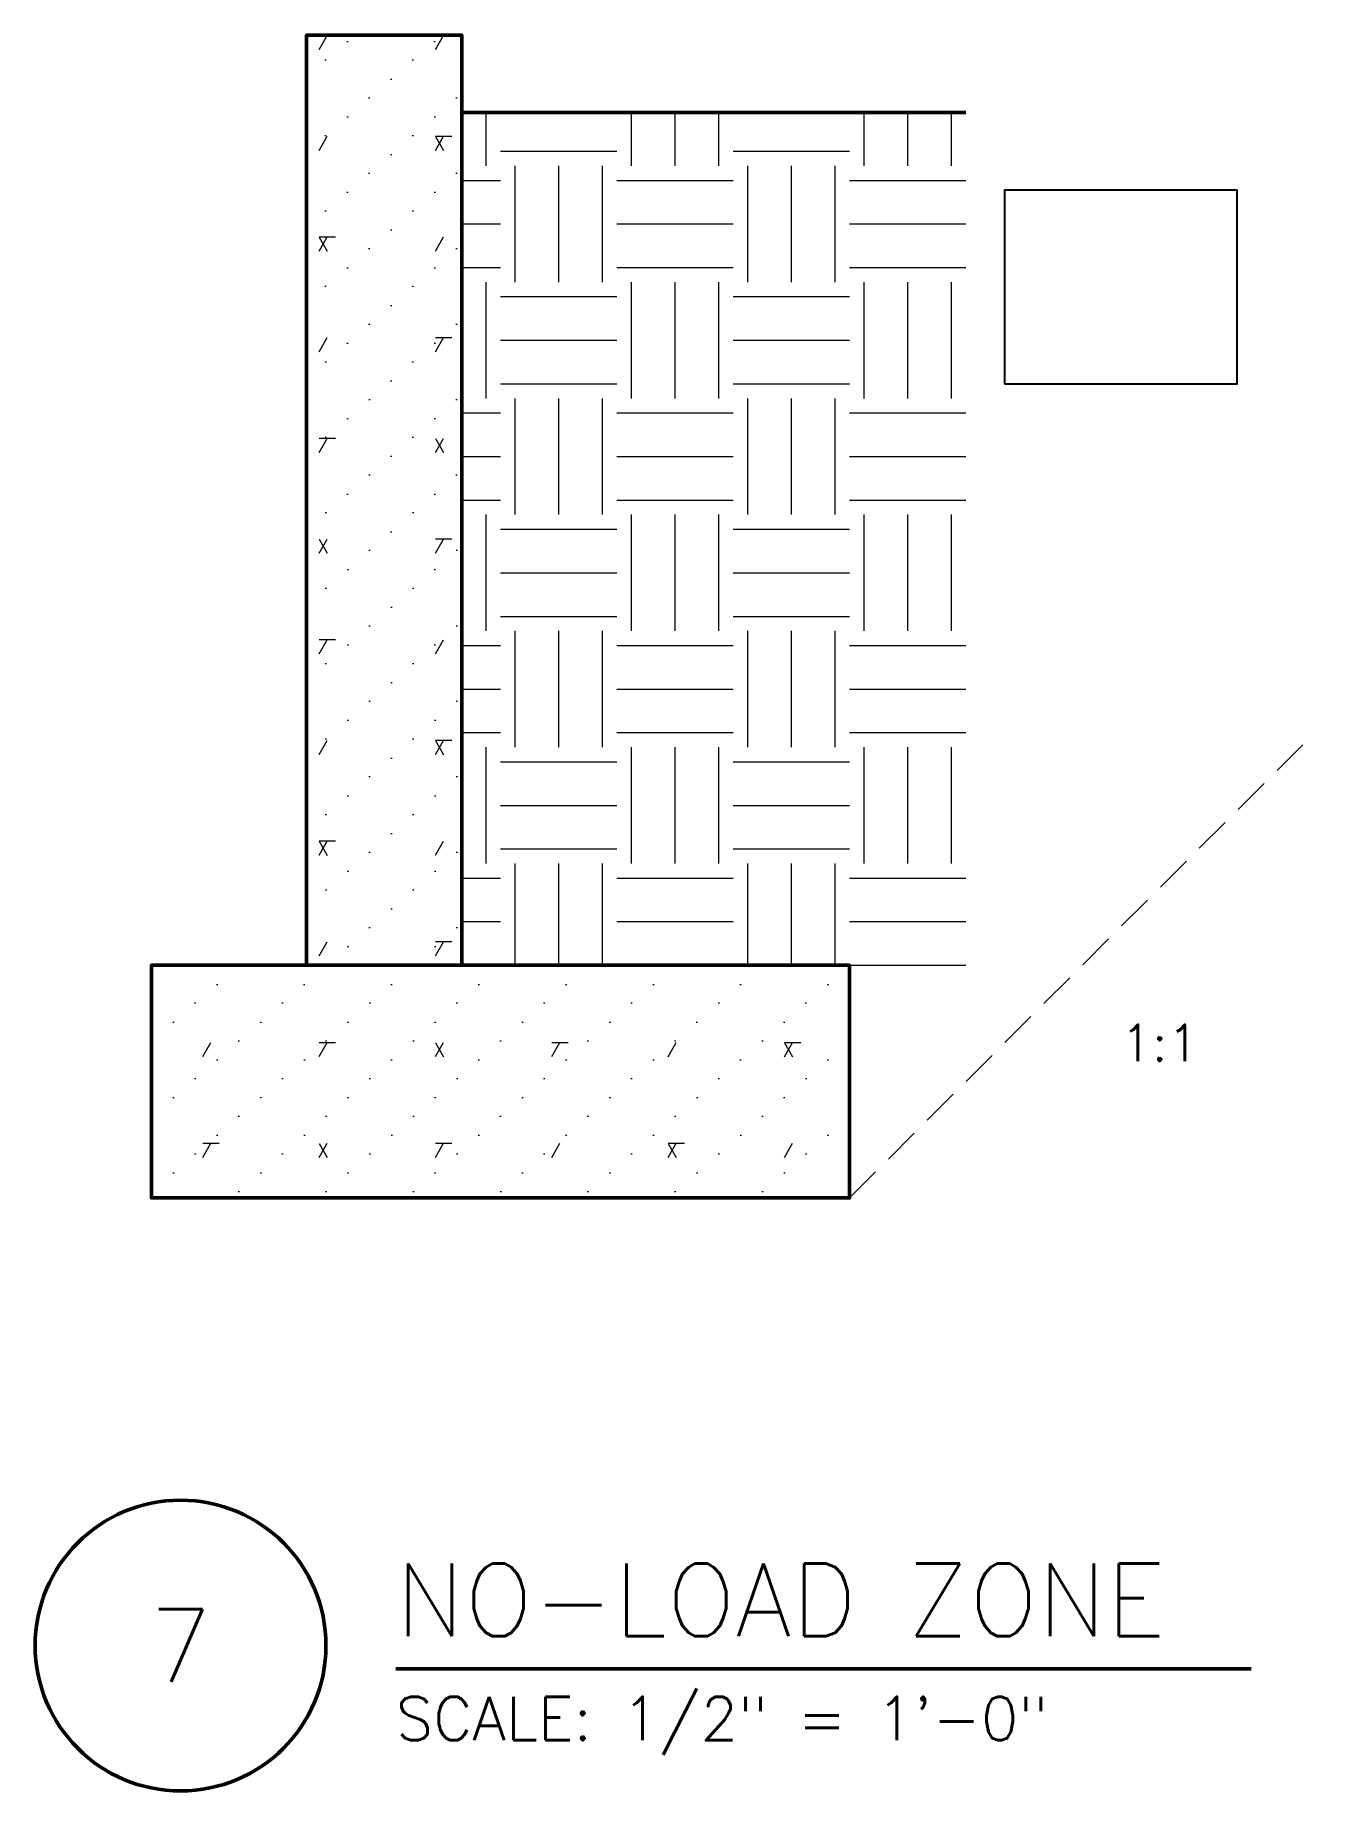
# Model space of a CAD drawing. Header units: inches. Extents: x -6 to 60, y -42.6 to 48.
import ezdxf
from ezdxf.enums import TextEntityAlignment as Align

# ---------------------------------------------------------------- set-up
doc = ezdxf.new("R2010")
doc.units = ezdxf.units.IN
doc.header["$MEASUREMENT"] = 0
doc.linetypes.add('DASHED', pattern=[2.834646, 1.889764, -0.944882])
for name, color, linetype, lineweight in [('S-ANNO-NOTE', 7, 'CONTINUOUS', 18), ('S-ANNO-TTLB', 7, 'CONTINUOUS', 50), ('S-DETL-BYND', 7, 'CONTINUOUS', 25), ('S-DETL-CUT', 7, 'CONTINUOUS', 50), ('S-DETL-HIDN', 7, 'DASHED', 18), ('S-DETL-PATT', 7, 'CONTINUOUS', 9)]:
    doc.layers.add(name, color=color, linetype=linetype, lineweight=lineweight)
doc.styles.add('KERF', font='romans.shx')
pattern_1 = [(0, (0, 0), (2.2488, 1.9464), [0, -4.5]), (0, (1.128, 0.96), (2.2488, 1.9464), [0, -4.5]), (60, (2.64, 0.48), (6, 5.196), [0.84, -11.16]), (180, (3.48, 1.2), (6, 5.196), [0.84, -11.16]), (300, (2.64, 1.2), (6, 5.196), [0.84, -11.16])]

msp = doc.modelspace()

# ---------------------------------------------------------------- hatches: boundary and pattern name
at = {"layer": 'S-DETL-PATT', "lineweight": 9}
h = msp.add_hatch(dxfattribs=at)
h.set_pattern_fill('KERF-CONC', color=256, style=0)
h.set_pattern_definition(pattern_1)
h.paths.add_polyline_path([(8, 0), (16, 0), (16, 48), (8, 48)])
h = msp.add_hatch(dxfattribs=at)
h.set_pattern_fill('EARTH', color=256, angle=45, style=0)
h.set_pattern_definition([(0, (0, 0), (6, 6), [6, -6]), (0, (0, 2.25), (6, 6), [6, -6]), (0, (0, 4.5), (6, 6), [6, -6]), (90, (0.75, 5.25), (6, 6), [6, -6]), (90, (3, 5.25), (6, 6), [6, -6]), (90, (5.25, 5.25), (6, 6), [6, -6])])
h.paths.add_polyline_path([(42, 44), (16, 44), (16, 0), (42, 0)])
h = msp.add_hatch(dxfattribs=at)
h.set_pattern_fill('KERF-CONC', color=256, style=0)
h.set_pattern_definition(pattern_1)
h.paths.add_polyline_path([(0, -12), (36, -12), (36, 0), (0, 0)])

# ---------------------------------------------------------------- linework, layer by layer
at = {"layer": 'S-ANNO-TTLB', "lineweight": 50}
msp.add_lwpolyline([(-6, -35.1, 1), (9, -35.1, 1)], format="xyb", close=True, dxfattribs=at)
msp.add_lwpolyline([(12.6, -36.3), (56.707, -36.3)], dxfattribs=at)
at = {"layer": 'S-DETL-BYND', "lineweight": 25}
msp.add_lwpolyline([(44, 30), (56, 30), (56, 40), (44, 40)], close=True, dxfattribs=at)
at = {"layer": 'S-DETL-CUT', "lineweight": 50}
msp.add_lwpolyline([(8, 0), (16, 0), (16, 48), (8, 48)], close=True, dxfattribs=at)
for points in [[(42, 44), (16, 44)], [(8, 0), (0, 0), (0, -12), (36, -12), (36, 0), (16, 0)]]:
    msp.add_lwpolyline(points, dxfattribs=at)
at = {"layer": 'S-DETL-HIDN', "linetype": 'DASHED', "lineweight": 18}
msp.add_lwpolyline([(36, -12), (60, 12)], dxfattribs=at)

# ---------------------------------------------------------------- texts
at = {"layer": 'S-ANNO-NOTE', "lineweight": 18, "style": 'KERF'}
msp.add_text('1:1', height=1.875, dxfattribs=at).set_placement((52, -4), align=Align.MIDDLE_CENTER)
at = {"layer": 'S-ANNO-TTLB', "lineweight": 50, "style": 'KERF'}
msp.add_text('NO-LOAD ZONE', height=3.75, dxfattribs=at).set_placement((12.6, -34.62))
msp.add_text('7', height=3.75, dxfattribs=at).set_placement((1.5, -35.1), align=Align.MIDDLE_CENTER)
at = {"layer": 'S-ANNO-TTLB', "lineweight": 18, "style": 'KERF'}
msp.add_text('SCALE: 1/2" = 1\'-0"', height=2.25, dxfattribs=at).set_placement((12.6, -39.99))

doc.saveas('drawing.dxf')
